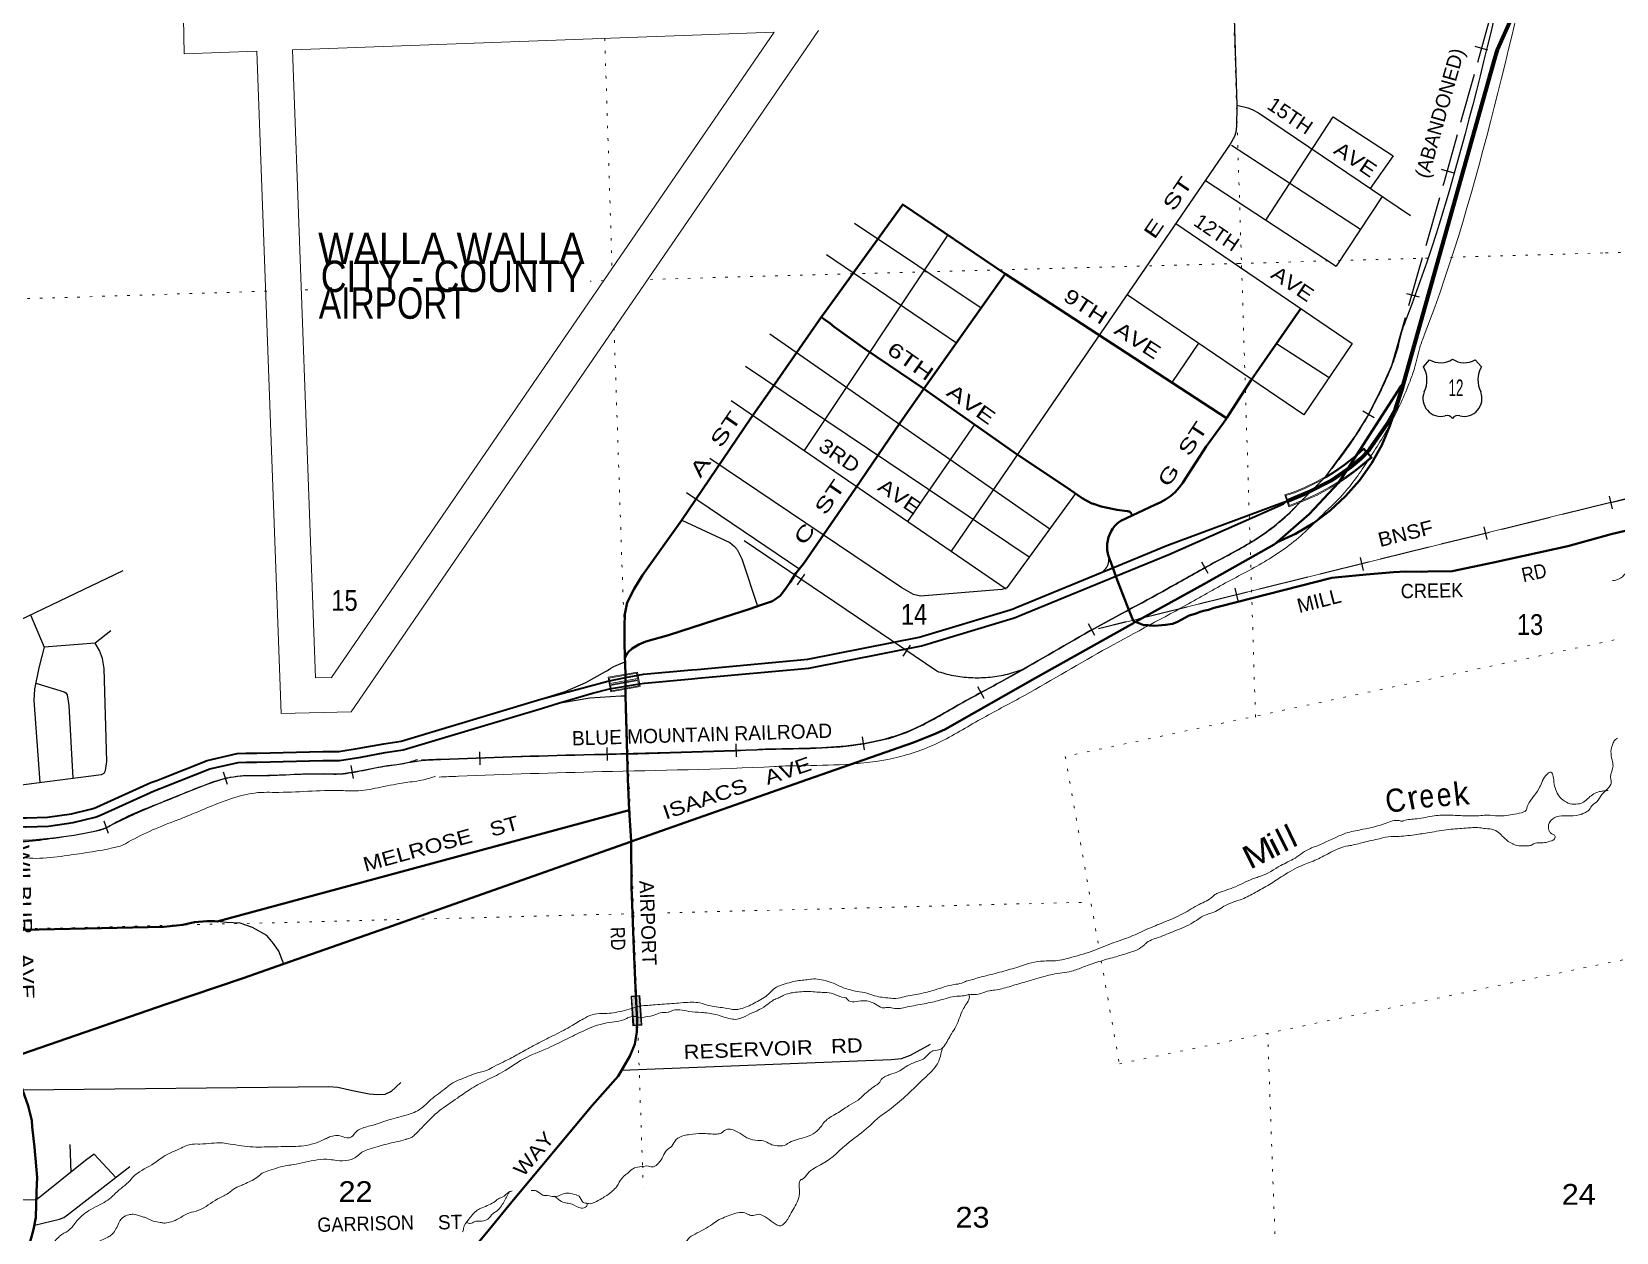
# Model space of a CAD drawing. Header units: feet. Extents: x 505285 to 763886, y -543582 to -353855.
# Drawn here: x 685997 to 699334, y -512796 to -502692 of the extents above; entities that cross this region are included whole.
import ezdxf
from ezdxf.enums import TextEntityAlignment as Align

# ---------------------------------------------------------------- set-up
doc = ezdxf.new("R2010")
doc.units = ezdxf.units.FT
doc.header["$LTSCALE"] = 70
doc.linetypes.add('DOTTED', pattern=[1.5, 0.3, -1.2])
doc.linetypes.add('LONG_DASHED', pattern=[7.5, 6, -1.5])
for name, color, linetype, lineweight in [('16', 7, 'Continuous', 25), ('20', 7, 'Continuous', 70), ('21', 7, 'Continuous', 25), ('26', 7, 'Continuous', 40), ('27', 7, 'Continuous', 13), ('29', 7, 'Continuous', 25), ('30', 7, 'Continuous', 13), ('34', 7, 'Continuous', 25), ('36', 7, 'Continuous', 13), ('39', 7, 'Continuous', 13), ('57', 7, 'Continuous', 13), ('61', 7, 'Continuous', 13), ('63', 7, 'Continuous', 25), ('7', 7, 'DOTTED', 13)]:
    doc.layers.add(name, color=color, linetype=linetype, lineweight=lineweight)
doc.layers.add('41', color=7, linetype='Continuous')

msp = doc.modelspace()

# ---------------------------------------------------------------- hatches: boundary and pattern name
at = {"layer": '61'}
msp.add_hatch(color=256, dxfattribs=at).paths.add_polyline_path([(691046.47, -510815.21), (691109.91, -510810.63), (691127.1, -511048.58), (691063.66, -511053.16)])

# ---------------------------------------------------------------- linework, layer by layer
at = {"layer": '16'}
for p, q in [((697711.14, -505512.76), (697762.45, -505454)), ((697954.21, -505448.03), (697953.93, -505448.23)), ((698146.3, -505453.91), (698197.69, -505512.76))]:
    msp.add_line(p, q, dxfattribs=at)
for centre, radius, start, end in [((697853.53, -505296.34), 182.07, 239.97227, 303.45418), ((698055.31, -505296.84), 181.52, 236.33975, 300.08743), ((698055.3, -505296.34), 182.07, 236.54582, 236.59441), ((697518.16, -505623.39), 222.05, 332.97043, 29.75871), ((698390.66, -505623.39), 222.05, 150.24129, 207.02957), ((697857.35, -505778.29), 151.42, 159.09177, 283.81923), ((698051.47, -505778.29), 151.42, 256.18077, 20.90823)]:
    msp.add_arc(centre, radius, start, end, dxfattribs=at)
for centre, major_axis, start_param, end_param in [((697912.69, -505977.11), (-19.56, 51.67), 4.95877769, 6.28318531), ((697996.14, -505977.11), (19.56, 51.67), 0, 1.32637542)]:
    msp.add_ellipse(centre, major_axis=major_axis, ratio=0.929097, start_param=start_param, end_param=end_param, dxfattribs=at)
at = {"layer": '20', "lineweight": 35}
msp.add_line((695005.91, -507240.74), (695096.1, -507203.63), dxfattribs=at)
at = {"layer": '20'}
for points in [[(697547.12, -505637.07), (698301.68, -502948.01), (698333.59, -502841), (698448.68, -502583.84), (698598.16, -502342.05), (698632.61, -502302.65), (698642.64, -502292.05), (698898, -502022.05), (698951.6, -501971.24), (699010.21, -501926.32), (699073.2, -501887.77), (699138.11, -501856.49)], [(697466.09, -505885.94), (697474.77, -505870.26), (697527.59, -505706.66), (697547.12, -505637.07)], [(697069.94, -506373.58), (697098.07, -506354.14), (697182.94, -506283.33), (697257.13, -506208.45), (697405.14, -505996.08), (697466.09, -505885.94)], [(696565.03, -506641.73), (696739.24, -506566.58), (696932.8, -506468.31), (697069.94, -506373.58)]]:
    msp.add_lwpolyline(points, dxfattribs=at)
at = {"layer": '20', "lineweight": 35}
for points in [[(695096.1, -507203.63), (695549.79, -507016.96), (696533.75, -506650.59), (696565.03, -506641.73)], [(695121.71, -507274.78), (695567.25, -507091.78), (696533.75, -506664.54), (696565.03, -506641.73)], [(690993.62, -508128.25), (691100.96, -508107.37), (691145.77, -508099.85), (691548.84, -508063.37), (691598.84, -508058.85), (692527.97, -507973.87), (693467.23, -507787.46), (694231.49, -507556.51), (694257.83, -507548.55), (694281.49, -507538.81), (695005.91, -507240.74)], [(691112.09, -508180.33), (691155.31, -508174.23), (691552.28, -508138.32), (691602.28, -508133.74), (692538.7, -508048.1), (693485.66, -507860.16), (694258.23, -507626.69), (694283.67, -507619.01), (694308.23, -507608.92), (695121.71, -507274.78)], [(690282.54, -508310.58), (690844.63, -508157.24), (690993.62, -508128.25)], [(690430.25, -508344.38), (690716.92, -508257.67), (690860.75, -508221.49), (690993.57, -508199.75), (691113.09, -508180.19)], [(685768.68, -509369.4), (685804.5, -509375.06), (685901.51, -509380.93), (685942.07, -509383.39), (685951.51, -509383.08), (686137.36, -509377.01), (686346.33, -509348.12), (686532.49, -509302.15), (686547.64, -509298.19), (686582.49, -509282.47), (687028.38, -509081.33), (687077.43, -509062.51), (687119.37, -509045.53), (687496.45, -508896.48), (687735.95, -508842.67), (687801.87, -508839.43), (687891.7, -508839.6), (688448.71, -508824.26), (688587.51, -508825.51), (688767, -508797.28), (688972.74, -508758.99), (689122.63, -508735.6), (690296.84, -508384.73), (690430.25, -508344.38)], [(685769.45, -509288.43), (685903, -509304.85), (685928.79, -509308.02), (685953, -509307.23), (686130.91, -509301.42), (686332.02, -509273.62), (686492.15, -509234.63), (686521.7, -509227.43), (686542.15, -509218.21), (686999.43, -509011.93), (687049.86, -508992.58), (687091.45, -508975.75), (687474.25, -508824.42), (687725.79, -508767.89), (687800.09, -508764.26), (687890.74, -508764.43), (688448.01, -508749.06), (688581.98, -508750.29), (688754.28, -508723.19), (688960.06, -508684.89), (689106, -508662.12), (690281.64, -508310.82), (690282.54, -508310.58)]]:
    msp.add_lwpolyline(points, dxfattribs=at)
at = {"layer": '21'}
for points in [[(695005.91, -507240.74), (695020.73, -507228.04), (695030.01, -507219.11), (695038.3, -507209.25), (695045.51, -507198.58), (695051.57, -507187.22), (695056.41, -507175.29), (695059.98, -507162.91), (695062.23, -507150.23), (695063.15, -507137.38), (695063.13, -507136.76), (695066.48, -507120.71)], [(690282.54, -508310.58), (690332.54, -508292.65), (690487.87, -508244.42), (690661.35, -508169.89), (690826.1, -508077.64), (690841.75, -508067.41), (690870.8, -508048.41), (690891.75, -508038.13), (690941.9, -508013.51), (690990.9, -507994.54)], [(690430.25, -508344.38), (690463.13, -508338.79), (690695.36, -508299.29), (690955.76, -508282.68), (690969.69, -508282.63), (690994.01, -508282.54)]]:
    msp.add_lwpolyline(points, dxfattribs=at)
at = {"layer": '26'}
for p, q in [((696053.59, -505944.51), (694191.01, -504729.78)), ((693506.12, -505698.46), (693506.18, -505698.38)), ((696052.16, -505946.67), (696053.59, -505944.51)), ((696052.16, -505946.67), (696052.17, -505946.66)), ((694959.7, -506673.16), (694959.27, -506673.04)), ((695121.71, -507274.78), (695096.1, -507203.63)), ((690993.62, -508128.25), (690990.9, -507994.54)), ((691026.42, -509244.38), (687557.9, -510179.62))]:
    msp.add_line(p, q, dxfattribs=at)
for points in [[(692642.72, -505095.11), (692660.97, -505069.85), (693328.71, -504145.61), (694191.01, -504729.78)], [(693506.18, -505698.38), (694173.33, -504754.78), (694191.01, -504729.78)], [(696053.59, -505944.51), (696054.72, -505942.79), (696256.65, -505628.14), (696679.08, -505022.43)], [(690990.22, -507961.13), (690987.3, -507818.01), (690986.81, -507695.63), (690988.78, -507595.25), (691008.82, -507496.53), (691068.63, -507380.94), (691136.5, -507267.2), (691466.01, -506807.03), (692050.01, -505944.38), (692248.78, -505661.43), (692625.46, -505119.85), (692642.72, -505095.11)], [(693506.12, -505698.46), (693502.79, -505696.12), (693008.68, -505361.05), (692750.24, -505175.68), (692713.54, -505146.33), (692678.89, -505118.95), (692667.96, -505111.75), (692642.72, -505095.11)], [(690990.22, -507961.13), (691015.41, -507917.76), (691050.79, -507882.93), (691106.26, -507849.7), (691165.9, -507824.41), (691357.31, -507770.36), (691753.73, -507641.9), (692036.64, -507551.87), (692138.17, -507515.69), (692231.77, -507483.69), (692295.05, -507440.27), (692332.2, -507393.37), (692380.96, -507326.16), (692431.48, -507246.87), (692494.07, -507169.36), (692926.43, -506540.56), (693310.02, -505978.96), (693506.12, -505698.46)], [(693504.62, -505700.59), (693506.12, -505698.46), (693506.18, -505698.38)], [(695215.57, -506726.42), (695128.53, -506714.72), (695104, -506711.05), (694997, -506687.05), (694932.45, -506666.51), (694920.31, -506662.65), (694882.45, -506641.87), (694839.03, -506618.05), (694737.33, -506547.89), (694263.64, -506230.45), (693506.12, -505698.46)], [(697069.94, -506373.58), (697523.8, -505673.05), (697547.12, -505637.07)], [(695066.48, -507120.71), (695054.99, -507086.76), (695054.17, -507083.79), (695049.58, -507056.41), (695047.87, -507028.7), (695049.08, -507000.96), (695053.17, -506973.5), (695060.11, -506946.61), (695069.83, -506920.6), (695082.21, -506895.75), (695097.12, -506872.33), (695114.4, -506850.6), (695133.85, -506830.79), (695155.27, -506813.12), (695163.19, -506807.48), (695448.77, -506675.29), (695495.62, -506655.11), (695540.09, -506630.14), (695581.72, -506600.66), (695620.03, -506566.99), (695654.62, -506529.51), (695685.1, -506488.61), (695706.63, -506453.13), (695880.94, -506183.54), (696027.27, -505983.94), (696052.16, -505946.67)], [(696473.72, -506992.29), (696633.69, -506918.28), (696785.05, -506827.94), (696926.14, -506722.29), (697055.41, -506602.46), (697171.45, -506469.78), (697272.98, -506325.69), (697358.89, -506171.78), (697428.25, -506009.74), (697452.8, -505935.94), (697466.09, -505885.94)], [(696461.04, -507001.53), (696747.62, -506752.9), (696996.35, -506489.31), (697069.94, -506373.58)], [(699290.5, -506920.21), (701523, -506387.05), (701580.18, -506367.83), (701670.46, -506345.94), (701762.52, -506333.61), (701855.38, -506330.97), (701948, -506338.05), (703690.08, -506414.34)], [(695257.99, -506760.08), (695257.6, -506758.69), (695256.03, -506754.24), (695254, -506749.99), (695251.53, -506745.96), (695248.66, -506742.22), (695245.41, -506738.8), (695241.83, -506735.73), (695237.94, -506733.06), (695233.79, -506730.81), (695229.43, -506729), (695224.91, -506727.66), (695220.27, -506726.8), (695215.57, -506726.43)], [(695286.52, -507659.34), (695357.39, -507686.42), (695389.51, -507686.12), (695403.59, -507690), (695449.77, -507691.57), (695507.94, -507687.01), (695540.04, -507684.7), (695598.16, -507674.11), (695634.18, -507661.72), (695676.13, -507639.23), (695702.1, -507624.93), (695738.07, -507606.52), (695788.1, -507589.98), (695832.12, -507573.5), (695860.16, -507567.21), (695902.22, -507556.78), (695950.25, -507540.26), (695994.32, -507529.8), (696939.61, -507287.94), (696995.76, -507281.38), (697228.4, -507259.1), (697457.07, -507240.88), (697563.39, -507233.85), (697689.88, -507236.67), (697748.09, -507236.11), (697952.79, -507232.17), (698299.42, -507160.62), (698925.79, -507022.84), (699290.5, -506920.21)], [(695286.52, -507659.34), (695862.4, -507341.68), (696453.14, -507006.64), (696461.04, -507001.53)], [(696453.18, -507008.35), (696461.04, -507001.53), (696479.24, -506989.76)], [(695096.1, -507203.63), (695076.42, -507148.97), (695071.92, -507136.76), (695071.78, -507136.38), (695066.48, -507120.71)], [(695286.52, -507659.34), (695269.15, -507652.7), (695252.35, -507614.92), (695218.52, -507529.32), (695135.94, -507314.3), (695121.71, -507274.78)], [(691041.73, -509508.43), (692527.08, -508986.57), (693419.09, -508675.49), (693588.12, -508605.84), (693683.51, -508563.77), (694442.75, -508133), (695269.48, -507668.74), (695286.52, -507659.34)], [(690990.9, -507994.54), (690990.33, -507966.43), (690990.22, -507961.13)], [(690994.01, -508282.54), (690993.57, -508199.75), (690993.62, -508128.25)], [(691026.42, -509244.38), (691015.06, -508983.22), (691006.89, -508680.4), (690994.01, -508282.54)], [(691041.73, -509508.43), (691041.65, -509500.35), (691026.42, -509244.38)], [(688118.05, -510536.98), (688977.24, -510236.61), (691035.84, -509510.5), (691041.73, -509508.43)], [(691081.76, -510807.02), (691064.26, -510412.83), (691045.53, -509887.52), (691041.73, -509508.43)], [(687557.9, -510179.62), (687538.29, -510177.62), (687472.11, -510176.97), (687368.05, -510187.11), (687268.19, -510207.21), (687110.14, -510224.46), (685795.33, -510253.26)], [(685838.5, -511321.59), (687127.45, -510876.22), (687776.66, -510656.33), (688118.05, -510536.98)], [(687936.49, -514201.85), (688139.65, -514196.33), (688706.47, -514164.72), (688759.48, -514109.47), (688847.38, -513995.32), (689541.78, -513140.49), (689823.57, -512799.67), (690038.86, -512540.48), (690714.13, -511730.18), (690931.64, -511480.97), (691032.51, -511314.38), (691072.56, -511213.24), (691090.47, -511108.54), (691091.79, -511009.72), (691081.76, -510807.02)], [(685916.95, -513286.18), (685923.09, -513149.45), (685930.51, -513094.5), (685943.87, -513027.68), (685971.94, -512914.24), (686013.18, -512772.95), (686033.18, -512672.22), (686038.78, -512455.41), (686042.33, -512334.94), (686021.1, -512080.56), (686001.54, -511908.41), (685998.43, -511854.3), (685967.87, -511732.53), (685920.99, -511597.04), (685861.26, -511421.69), (685839.3, -511327.84), (685838.5, -511321.59)]]:
    msp.add_lwpolyline(points, dxfattribs=at)
at = {"layer": '29'}
for p, q in [((696095.04, -503648.05), (697179.75, -504355.01)), ((695875.32, -503943.83), (696975.02, -504665.41)), ((697362.57, -504077.82), (696975.02, -504665.41)), ((692921.66, -504302.78), (693988.81, -505015.75)), ((693708.37, -504402.81), (692498.76, -506217.54)), ((692685.5, -504568.33), (693780.33, -505310.62)), ((692209.62, -505235.97), (694566.09, -506875.35)), ((695815.8, -505312.81), (695593.07, -505644.17)), ((696473.33, -505317.46), (696916.08, -505603.46)), ((692005.68, -505506.01), (694392.78, -507112.79)), ((691882.68, -505795.88), (694197.56, -507380.24)), ((693932.88, -505998.16), (693369.03, -506813.17)), ((691508.56, -506569.7), (692462.17, -507215.75)), ((686329.33, -512288.7), (686319.44, -512057.83)), ((685752.75, -512519.67), (686037.02, -512523.65))]:
    msp.add_line(p, q, dxfattribs=at)
for points in [[(697730.34, -500256.39), (696191.95, -501212.06), (696149.1, -501243.3), (696123.06, -501272.08), (696100.84, -501305.43), (696087.5, -501341), (696080.84, -501383.24), (696138.63, -503310.72)], [(696138.63, -503310.72), (696137.94, -503486.73), (696131.96, -503537.48), (696120.85, -503573.05), (696084.69, -503638.39), (693736.19, -507064.47)], [(696138.63, -503310.72), (696231.96, -503332.95), (696267.52, -503346.29), (696320.92, -503374.83), (697601.28, -504238.92)], [(696384.77, -504278.11), (696950.12, -503408.4), (697456.45, -503735.83), (697262.84, -504010.51)], [(695627.15, -504305.87), (697110.63, -505316.39), (696704.73, -505915.31), (695215.72, -504906.08)], [(694782.41, -506578.99), (694203.66, -507371.88), (694161.95, -507385.23), (693477.48, -507441.43), (693418.55, -507427.99), (693320.72, -507372.54), (691703.92, -506283.47)], [(691468.32, -506803.81), (691871.49, -506991.74), (691911.83, -507023.38), (691934.06, -507050.06), (691974.27, -507128.35), (692106.32, -507526.58)], [(684919.39, -508148.26), (685347.87, -507923.09), (685691.08, -507740.03), (686767.22, -507227.88)], [(685985.69, -507599.82), (686102.74, -507872.61), (686056.24, -508046.05), (686020.52, -508226.09), (686014.98, -508319.27), (686065.68, -509009.76)], [(685731.62, -508443.96), (685756.06, -509048.66), (686585.2, -508944.5), (686607.21, -508933.06), (686618.32, -508910.83), (686629.8, -508835.1), (686606.29, -508052.19), (686593.87, -507968.2), (686567.21, -507899.28), (686531.1, -507838.72)], [(686664.16, -507734.45), (686531.1, -507838.72), (686102.74, -507872.61)], [(686030.45, -508176.06), (686269.42, -508248.32), (686284.97, -508254.99), (686296.39, -508272.16), (686309.34, -508361.7), (686342.95, -508974.93)], [(688118.05, -510536.98), (688105.19, -510504.05), (688076.86, -510431.51), (688031.42, -510366.22), (687975.86, -510297.12), (687856.22, -510231.34), (687751.21, -510195.36), (687636.76, -510187.66), (687557.9, -510179.62)], [(690962.29, -511430.36), (693229.66, -511340.74), (693317.36, -511333), (693394.11, -511305.17), (693562.28, -511213.1)], [(689103.81, -511535.67), (689021.86, -511612.01), (688968.53, -511636.46), (688910.55, -511639.9), (688837.41, -511634.24), (688696.7, -511604.86), (688572.95, -511578.66), (688496.94, -511571.36), (685923.93, -511600.9), (685246.63, -511723.87)], [(686020.47, -512736.22), (686231.5, -512684.42), (686266.18, -512670.26), (686297.29, -512650.25), (686823.09, -512241.4)], [(686704, -512334.01), (686522.77, -512139.2), (686450.22, -512191.53), (686037.02, -512523.65)]]:
    msp.add_lwpolyline(points, dxfattribs=at)
at = {"layer": '34', "lineweight": 13}
msp.add_line((693619.82, -508077.4), (691993.83, -506977.26), dxfattribs=at)
at = {"layer": '34'}
for p, q in [((692502.18, -507256.61), (692440.19, -507348.22)), ((693391.68, -507855.29), (693329.7, -507946.91)), ((694013.28, -508303.85), (693960.38, -508206.71)), ((693005.27, -508735.83), (692989.31, -508626.37)), ((689772.61, -508861.82), (689768.98, -508751.27)), ((690844.06, -508825.59), (690840.74, -508715.03)), ((691929.43, -508795.65), (691926.12, -508685.09)), ((687644.03, -509028.98), (687612.38, -508923)), ((688706.73, -508977.23), (688686.95, -508868.4)), ((686644.45, -509440.37), (686606.08, -509336.63))]:
    msp.add_line(p, q, dxfattribs=at)
for points in [[(694365.38, -508048.09), (694364.45, -508048.43), (694347.66, -508055.47), (694330.64, -508062.13), (694313.46, -508068.63), (694296.32, -508074.7), (694278.96, -508080.46), (694261.56, -508086), (694244.03, -508091.26), (694226.44, -508096.07), (694208.68, -508100.7), (694190.93, -508105.01), (694173.08, -508108.94), (694155.24, -508112.55), (694137.27, -508115.9), (694119.26, -508119), (694101.2, -508121.65), (694083.1, -508124.07), (694064.9, -508126.12), (694046.68, -508127.93), (694028.49, -508129.32), (694010.27, -508130.47), (693992.05, -508131.3), (693973.74, -508131.75), (693955.54, -508131.93), (693937.2, -508131.81), (693918.99, -508131.31), (693900.66, -508130.55), (693882.46, -508129.39), (693864.23, -508127.99), (693846.1, -508126.31), (693827.88, -508124.25), (693809.79, -508121.79), (693791.77, -508119.15), (693773.67, -508116.13), (693755.75, -508112.86), (693737.84, -508109.24), (693719.97, -508105.21), (693702.26, -508101), (693684.56, -508096.47), (693666.89, -508091.5), (693649.4, -508086.38), (693632, -508080.95), (693614.24, -508074.96), (691993.21, -506978.18)], [(694421.01, -508012.37), (694159.1, -508161.81), (693986.61, -508255.74), (693814, -508349.41), (693633.61, -508448.38), (693453.05, -508547.38), (693357.9, -508592.39), (693207.65, -508642.41), (693052.31, -508676.02), (692849.58, -508705.58), (692646.01, -508720.4), (692453.58, -508725.62), (692261.17, -508730.24), (692215.07, -508731.11), (692168.98, -508732.1), (692133.94, -508733.78), (692098.88, -508735.54), (691371.41, -508757.33), (690643.96, -508779.18), (690040.76, -508797.97), (689437.59, -508817.78), (689357.09, -508820.94), (689276.58, -508824.27)], [(687751.04, -508953.71), (687777.77, -508951.83), (687804.5, -508951.1), (687848.84, -508951.28), (687893.13, -508951.26), (688171.42, -508944.07), (688449.75, -508935.92), (688522.8, -508937.72), (688595.74, -508937.25), (688691.13, -508924.58), (688785.89, -508907.35), (688888.73, -508888.19), (688991.57, -508869.07), (689069.78, -508858.39), (689147.33, -508844.76), (689274.23, -508824.93)], [(685829.45, -509497.13), (686004.68, -509494.38), (686179.32, -509477.77), (686354.07, -509453.14), (686527.88, -509419.45), (686579.05, -509406.34), (686628.48, -509388.06), (686645.35, -509378.62), (686662.2, -509369.01), (686865.24, -509273.27), (687071.37, -509184.43), (687094.9, -509175.45), (687118.36, -509166.4), (687139.6, -509157.83), (687160.84, -509149.22), (687344.72, -509075.76), (687529.38, -509003.52), (687638.41, -508970.96), (687751.04, -508953.71)]]:
    msp.add_lwpolyline(points, dxfattribs=at)
at = {"layer": '34', "linetype": 'LONG_DASHED'}
msp.add_lwpolyline([(694514.4, -507959.07), (694510.19, -507961.48), (694421.01, -508012.37)], dxfattribs=at)
at = {"layer": '34', "lineweight": 13}
msp.add_arc((693954.88, -507085.06), 1045.76, 251.03377, 293.08973, dxfattribs=at)
at = {"layer": '34'}
for points in [[(699071.98, -499705.78), (698637.84, -501235.6), (697567.47, -505103.9), (697529.5, -505209.01), (697484.9, -505382.47), (697447.01, -505491.59), (697285.74, -505844), (697095.59, -506156.87), (696936.61, -506371.08)], [(689276.54, -508823.17), (689437.56, -508816.68), (690643.93, -508778.08), (692098.84, -508734.44), (692168.95, -508731), (692261.15, -508729.14), (692645.96, -508719.3), (693052.12, -508674.93), (693452.55, -508546.39), (693813.48, -508348.44), (694158.57, -508160.84), (694860.25, -507759.33), (695560.35, -507377.91), (695917.23, -507178.04), (696264.24, -506986.39), (696582.14, -506743.17), (696638.18, -506686.93)], [(696634.99, -506690.13), (696582.14, -506743.17), (696264.24, -506986.39), (695917.23, -507178.04), (695560.35, -507377.91), (694860.25, -507759.33), (694158.57, -508160.84), (693813.48, -508348.44), (693452.55, -508546.39), (693052.12, -508674.93), (692645.96, -508719.3), (692261.15, -508729.14), (692168.95, -508731), (692098.84, -508734.44), (690643.93, -508778.08), (689437.56, -508816.68), (689276.54, -508823.17)], [(683024.02, -509058.08), (685480.72, -509440.81), (685606.92, -509458.9), (685713.61, -509488.34), (686179.45, -509478.86), (686528.13, -509420.52), (686628.95, -509389.06), (686662.71, -509369.98), (687071.79, -509185.44), (687118.77, -509167.42), (687161.26, -509150.24), (687529.74, -509004.56), (687751.17, -508954.8), (687804.52, -508952.2), (687893.15, -508952.35), (688449.76, -508937.02), (688595.82, -508938.34), (688786.09, -508908.43), (688991.75, -508870.15), (689147.58, -508845.83), (689245.42, -508816.59)]]:
    msp.add_spline(points, degree=3, dxfattribs=at)
at = {"layer": '34', "lineweight": 13}
for points in [[(699222.25, -499847.21), (698788.11, -501377.03), (697717.74, -505245.33), (697679.77, -505350.44), (697635.17, -505523.9), (697597.28, -505633.02), (697436.01, -505985.43), (697245.86, -506298.3), (697031.17, -506587.58), (696838.53, -506778.11), (696732.41, -506884.6), (696414.51, -507127.82), (696067.5, -507319.47), (695710.62, -507519.34), (695010.52, -507900.76), (694308.84, -508302.27), (693963.75, -508489.87), (693602.82, -508687.82), (693202.39, -508816.36), (692796.23, -508860.73), (692411.42, -508870.57), (692319.22, -508872.43), (692249.11, -508875.87), (690794.2, -508919.51), (689587.83, -508958.11), (689426.81, -508964.6)], [(689395.69, -508958.02), (689297.85, -508987.26), (689142.02, -509011.58), (688936.36, -509049.86), (688746.09, -509079.77), (688600.03, -509078.45), (688043.42, -509093.78), (687954.79, -509093.63), (687901.44, -509096.23), (687680.01, -509145.99), (687311.53, -509291.67), (687269.04, -509308.85), (687222.06, -509326.87), (686812.98, -509511.41), (686779.22, -509530.49), (686678.4, -509561.95), (686329.72, -509620.29), (685863.88, -509629.77), (685757.19, -509600.33), (685630.99, -509582.24), (683174.29, -509199.51)]]:
    msp.add_spline(points, degree=3, dxfattribs=at)
at = {"layer": '36'}
for p, q in [((687273.96, -502578.95), (687280.02, -502878.93)), ((692244.98, -502695.35), (688191.67, -502845.23)), ((692244.98, -502695.35), (688520.48, -508128.04)), ((692618.18, -502681.56), (688686.05, -508417.09)), ((687891.88, -502856.31), (687280.02, -502878.93)), ((687891.88, -502856.31), (688096.13, -508430.05)), ((688191.67, -502845.23), (688385.34, -508130.05)), ((688385.34, -508130.05), (688520.48, -508128.04)), ((688096.13, -508430.05), (688686.05, -508417.09))]:
    msp.add_line(p, q, dxfattribs=at)
at = {"layer": '39'}
for points in [[(699302.14, -507311.87), (699353, -507299.05), (699462, -507189.05), (699613, -507102.05), (699712, -507108.05), (699783, -507067.05), (699873, -507023.05), (699990, -506959.05), (700143, -506941.05), (700291, -506928.05), (700426, -506970.05), (700530, -506940.05), (700644, -506888.05), (700765, -506890.05), (700864, -506964.05), (700975, -507013.05), (701150, -506984.05), (701334, -506948.05), (701495, -506988.05), (701608, -507020.05), (701731, -507030.05), (701810, -506942.05), (701917, -506864.05), (702046, -506868.05), (702197, -506908.05), (702352, -506955.05), (702474, -506889.05), (702529, -506848.05), (702741, -506876.05), (702893, -506868.05), (702985, -506830.05), (703067, -506694.05), (703237, -506669.05), (703471, -506738.05), (703740, -506731.05), (703919, -506740.05), (704118, -506721.05), (704243, -506654.05), (704378, -506676.05), (704511, -506668.05), (704625, -506646.05), (704723.74, -506652.18)], [(693886.03, -510792.68), (693914.13, -510794.43), (693982.27, -510787.78), (694058.25, -510763.02), (694100.33, -510758.63), (694222.41, -510729.43), (694356.43, -510690.1), (694468.45, -510656.99), (694588.5, -510625.8), (694748.7, -510598.26), (694848.67, -510563.25), (694978.62, -510517.94), (695108.65, -510480.66), (695226.66, -510445.48), (695362.42, -510376.06), (695370.37, -510367.96), (695478.18, -510314.84), (695618.08, -510259.42), (695769.88, -510189.84), (695889.58, -510120.57), (695931.59, -510108.15), (696043.33, -510044.96), (696185.25, -509991.53), (696295.06, -509936.39), (696414.78, -509869.11), (696528.44, -509795.89), (696690.1, -509708.18), (696812, -509658.94), (696931.78, -509597.68), (697075.7, -509544.23), (697089.72, -509542.09), (697205.8, -509514.95), (697339.9, -509483.65), (697440.02, -509464.68), (697484.14, -509464.27), (697636.45, -509450.85), (697760.62, -509431.66), (697922.84, -509406.11), (698069.16, -509394.73), (698183.45, -509391.68), (698231.66, -509399.25), (698303.95, -509408.62), (698352.37, -509440.24), (698394.87, -509481.97), (698457.44, -509525.5), (698465.5, -509529.43), (698493.69, -509541.21), (698577.94, -509542.43), (698614.02, -509540.1), (698643.95, -509523.79), (698684.01, -509517.4), (698728.13, -509517), (698790.16, -509500.38), (698808.14, -509492.2), (698817.91, -509464.04), (698779.53, -509434.32), (698767.32, -509414.37), (698762.89, -509368.3), (698798.51, -509315.85), (698836.45, -509297.45), (698906.58, -509290.79), (698916.62, -509290.69), (699020.85, -509283.73), (699082.78, -509257.09), (699108.67, -509236.8), (699124.48, -509210.59), (699168.27, -509174.09), (699211.83, -509111.53), (699277.4, -509044.77), (699287.27, -509026.63), (699288.97, -508992.53), (699284.7, -508964.5), (699305.9, -508870.07), (699301.6, -508838.03), (699298.36, -508701.71), (699302.3, -508693.66), (699316.03, -508659.44), (699343.32, -508639.04)], [(693866.98, -510682.59), (693989, -510647.37), (694143.08, -510607.86), (694287.11, -510566.42), (694487.21, -510514.45), (694613.53, -510511.29), (694751.65, -510481.94), (694937.66, -510424.08), (695105.53, -510358.37), (695247.47, -510306.94), (695389.28, -510243.47), (695519.17, -510190.16), (695686.95, -510114.42), (695822.64, -510036.97), (695936.37, -509971.77), (695962.24, -509949.47), (695980.22, -509941.29), (696128.14, -509887.79), (696299.94, -509812.03), (696339.94, -509799.63), (696509.6, -509709.85), (696629.37, -509646.58), (696759, -509565.19), (696790.98, -509552.87), (696998.73, -509460.72), (697074.68, -509431.95), (697200.8, -509404.72), (697396.88, -509352.79), (697504.99, -509331.74), (697537.12, -509335.47), (697543.12, -509333.4), (697655.28, -509316.33), (697801.46, -509290.92), (697929.78, -509285.74), (698054.18, -509290.6), (698194.56, -509289.32), (698250.68, -509284.79), (698338.99, -509292), (698477.24, -509276.69), (698555.29, -509257.93), (698571.25, -509247.76), (698581.06, -509223.6), (698681.9, -509064.28), (698741.05, -508951.45), (698782.93, -508925), (698803.31, -508960.9), (698807.55, -508986.93), (698807.6, -508992.95), (698818.22, -509057.01), (698844.82, -509114.91), (698883.3, -509156.67), (698945.79, -509190.17), (699009.98, -509191.59), (699057.99, -509177.11), (699101.76, -509138.62), (699191.55, -509087.66), (699229.61, -509081.3), (699265.69, -509078.97)], [(693864.95, -510680.6), (693825.01, -510699.01), (693758.94, -510711.65), (693594.9, -510757.28), (693472.83, -510788.48), (693340.69, -510813.76), (693270.62, -510828.43), (693218.45, -510824.91), (693093.93, -510806.01), (693025.52, -510782.58), (692945.17, -510769.29), (692830.57, -510738.26), (692691.65, -510681.4), (692627.35, -510667.96), (692561.13, -510664.56), (692551.12, -510666.66), (692438.93, -510679.72), (692304.88, -510717.05), (692276.9, -510727.33), (692187.31, -510800.35), (692077.62, -510867.52), (691959.73, -510916.73), (691919.66, -510921.12), (691823.26, -510907.97), (691692.7, -510887.12), (691620.31, -510865.73), (691554.07, -510860.33), (691403.74, -510869.74), (691243.39, -510881.24), (691120.96, -510891.52)], [(693886.03, -510792.68), (693844.03, -510805.11), (693781.89, -510809.69), (693639.8, -510843.07), (693509.7, -510872.35), (693365.54, -510899.75), (693245.3, -510910.88), (693199.1, -510903.28), (693171.07, -510907.55), (693112.69, -510884.03), (692992, -510847.05), (692863.56, -510838.21), (692851.41, -510824.29), (692835.32, -510820.43), (692690.52, -510777.65), (692680.5, -510777.75), (692558.09, -510770.86), (692425.76, -510776.09), (692321.72, -510803.11), (692287.79, -510821.47), (692251.81, -510835.84), (692176.08, -510888.67), (692022.37, -510968.29), (691934.44, -511003.19), (691880.26, -510999.67), (691751.57, -510962.77), (691633.07, -510945.81), (691528.7, -510936.76), (691378.24, -510934.14), (691366.27, -510940.27), (691354.28, -510944.39), (691286.13, -510949.02), (691228.16, -510971.61), (691140.07, -510988.47), (691125.68, -510994.68)], [(691120.96, -510891.52), (690967.08, -510933.93), (690818.86, -510955.35), (690732.66, -510960.16), (690656.73, -510990.93), (690545.01, -511056.13), (690397.32, -511135.69), (690265.54, -511201.07), (690141.81, -511268.38), (690020.08, -511335.67), (689872.33, -511409.21), (689814.43, -511437.82), (689758.41, -511452.38), (689620.48, -511503.78), (689552.56, -511532.48), (689478.83, -511585.29), (689468.88, -511593.41), (689341.42, -511692.83), (689285.75, -511745.48), (689167.95, -511804.72), (689003.91, -511850.34), (688869.93, -511893.68), (688767.93, -511924.71), (688730.02, -511947.12), (688688.33, -511993.62), (688664.34, -512001.86), (688602.02, -511986.4), (688553.85, -511982.84), (688503.81, -511993.32), (688469.86, -512009.68), (688463.87, -512011.73), (688413.93, -512034.25), (688243.79, -512071.92), (688047.28, -512075.74), (687860.77, -512077.47), (687668, -512053.2), (687603.74, -512043.76), (687413.29, -512053.55), (687351.12, -512054.12), (687241.17, -512093.24), (687103.4, -512160.68), (687007.74, -512227.74), (686848.24, -512331.47), (686824.43, -512359.76), (686703.07, -512467.15), (686693.14, -512477.27), (686573.58, -512562.59), (686493.73, -512603.43), (686435.93, -512644.07), (686376.29, -512700.76), (686346.58, -512741.14), (686286.89, -512793.82), (686250.97, -512814.21), (686177.43, -512887.06), (686077.97, -512976.21), (686008.32, -513035), (685896.07, -513080.59)], [(691137.56, -512249.66), (691149.52, -512241.53), (691229.78, -512244.79), (691271.62, -512214.33), (691311.19, -512155.82), (691344.79, -512101.37), (691372.68, -512081.07), (691410.33, -512030.6), (691420.23, -512016.47), (691488.11, -511981.76), (691536.16, -511973.29), (691638.36, -511964.33), (691760.75, -511969.21), (691800.79, -511960.82), (691838.64, -511932.4), (691868.69, -511928.11), (691878.71, -511928.02), (691922.98, -511943.64), (691989.53, -511983.13), (692025.83, -512004.86), (692108.22, -512022.14), (692170.48, -512031.59), (692224.88, -512059.16), (692289.15, -512068.58), (692343.23, -512060.07), (692359.18, -512049.9), (692489.1, -512000.57), (692573.03, -511967.72), (692632.72, -511915.04), (692664.42, -511872.64), (692748.08, -511809.71), (692756.07, -511805.63), (692873.72, -511730.36), (692951.51, -511683.53), (692997.27, -511643), (693098.82, -511561.86), (693134.64, -511531.46), (693146.49, -511511.29), (693184.33, -511482.88), (693218.31, -511468.53), (693290.28, -511443.8), (693340.13, -511411.26), (693471.94, -511349.9), (693507.89, -511333.52), (693577.51, -511270.72), (693583.51, -511268.67), (693647.58, -511256.04), (693675.41, -511229.72), (693738.64, -511124.88), (693776.2, -511064.37), (693803.67, -510997.95), (693833.07, -510923.5), (693862.74, -510877.12), (693888.33, -510824.74), (693886.17, -510792.69)], [(691130.92, -510992.09), (691027.73, -510985.49), (690997.77, -510999.81), (690837.62, -511033.37), (690661.66, -511091.14), (690513.89, -511162.69), (690348.15, -511242.41), (690134.43, -511338.62), (689960.92, -511446.5), (689817.19, -511520), (689685.49, -511593.41), (689579.85, -511666.56), (689430.4, -511772.21), (689291.21, -511903.83), (689219.68, -511976.67), (689189.8, -511999), (689149.81, -512013.4), (689143.81, -512015.47), (688985.71, -512053.02), (688837.69, -512096.49), (688787.72, -512115), (688704.04, -512175.93), (688664.04, -512188.33), (688561.78, -512191.28), (688507.56, -512183.76), (688399.28, -512186.77), (688199.08, -512226.72), (688149.01, -512233.2), (687992.96, -512276.75), (687937.01, -512299.33), (687891.22, -512335.84), (687785.42, -512390.96), (687769.45, -512399.12), (687739.46, -512409.42), (687623.83, -512484.68), (687579.88, -512505.14), (687424.32, -512600.81), (687380.35, -512617.26), (687306.35, -512640.01), (687218.55, -512688.94), (687156.58, -512711.57), (687108.51, -512718.03), (687078.37, -512712.29), (687020.11, -512702.81), (686945.6, -512669.42), (686937.56, -512667.49), (686851.11, -512644.22), (686815.04, -512648.57), (686761.12, -512673.13), (686723.55, -512731.62), (686668.19, -512818.36), (686638.27, -512836.67), (686506.47, -512900.06), (686420.63, -512942.96), (686340.63, -512967.76), (686252.67, -512998.65), (686126.99, -513071.99), (686093.04, -513088.35), (686067.19, -513112.65), (686005.28, -513141.29), (685997.29, -513145.37), (685882.08, -513201.28)], [(693215.34, -511765.58), (693349.39, -511652.5), (693491.01, -511517.19), (693612.7, -511388.32), (693635.86, -511343.7), (693652.68, -511283.17), (693661.56, -511246.86)], [(689855.69, -516197.78), (690022.28, -516054.05), (690069.16, -515992.91), (690099.55, -515910.03), (690124.67, -515863.37), (690136.65, -515861.11), (690155.84, -515818.59), (690232.17, -515726.75), (690298.31, -515627.09), (690337.66, -515590.17), (690337.5, -515582.15), (690411.98, -515400.06), (690444.75, -515335.19), (690472.77, -515234.3), (690477.68, -515180.03), (690517.19, -515052.82), (690587.14, -514943.05), (690662.36, -514797.06), (690738.08, -514675.13), (690810.6, -514593.4), (690917.77, -514440.73), (690954.22, -514359.73), (690974.75, -514285.08), (690978.56, -514274.97), (690979.95, -514244.85), (690942.94, -514199.45), (690941.87, -514147.31), (690960.85, -513996.44), (690939.88, -513852.4), (690933.61, -513742.18), (690915.98, -513664.29), (690877.9, -513566.75), (690883.31, -513536.54), (690906.66, -513501.95), (691005.28, -513421.7), (691024.75, -513393.22), (691069.58, -513330.1), (691113.88, -513240.91), (691121.25, -513208.67), (691126.98, -513194.51), (691143.95, -513141.99), (691153.69, -513029.44), (691173, -512992.92), (691217.09, -512992.03), (691254.94, -512979.22), (691321.36, -512991.91), (691367.21, -512978.94), (691446.86, -512951.24), (691489.85, -512896.19), (691532.85, -512841.14), (691598.21, -512801.69), (691744.82, -512714.43), (691756.68, -512706.17), (691873.87, -512651.62), (691999.82, -512633), (692042.32, -512652.2), (692056.44, -512655.93), (692102.33, -512644.97), (692168.92, -512665.68), (692238.09, -512714.43), (692302.81, -512741.21), (692338.35, -512714.4), (692388.83, -512633.12), (692450.51, -512511.48), (692457.8, -512475.21), (692456.25, -512399), (692473.34, -512352.51), (692479.32, -512350.37), (692528.45, -512301.22), (692651.12, -512220.47), (692879.95, -512035.25), (693039.81, -511909.6), (693106.69, -511846.04), (693215.34, -511765.58)], [(690201.78, -512445.07), (690204.72, -512444.75), (690242.84, -512446.4), (690299.34, -512483.98), (690335.48, -512487.65), (690411.76, -512494.96), (690463.72, -512474.43), (690519.79, -512465.89), (690578.09, -512481.39), (690604.28, -512493.18), (690638.85, -512545), (690679.03, -512552.64), (690687.08, -512554.57), (690735.11, -512544.1), (690794.99, -512511.47), (690836.86, -512485.02), (690920.41, -512410.06), (690965.9, -512339.47), (691027.57, -512284.75), (691095.42, -512248.04), (691139.49, -512241.62), (691137.49, -512241.64)], [(689619.18, -512792.39), (689628.2, -512784.92), (689632.02, -512764.83), (689677.43, -512686.22), (689746.93, -512609.38), (689788.86, -512588.95), (689896.68, -512535.82), (689934.54, -512509.4), (689956.53, -512501.18), (690016.3, -512456.51), (690041.91, -512447.71)], [(689658.76, -512713.97), (689687.79, -512722.21), (689725.75, -512705.82), (689763.83, -512703.46), (689835.86, -512684.75), (689879.56, -512638.23), (689907.48, -512619.93), (689970.94, -512541.15), (690014.37, -512457.09)], [(690400.06, -512494.35), (690456.26, -512536.65), (690500.51, -512550.29), (690544.72, -512559.9), (690623.25, -512593.25), (690665.23, -512578.84), (690673, -512550.69)]]:
    msp.add_spline(points, degree=3, dxfattribs=at)
at = {"layer": '57'}
for p, q in [((697207.58, -506198.54), (697277.87, -506274.79)), ((696576.75, -506689.49), (696542.99, -506590.47)), ((690849.03, -508125.71), (691094.98, -508080.87)), ((690860.3, -508187.53), (691106.25, -508142.68)), ((691117.4, -508203.85), (690871.45, -508248.68))]:
    msp.add_line(p, q, dxfattribs=at)
for points in [[(697207.58, -506198.54), (697145.88, -506253.71), (697043.54, -506333.84), (696959.62, -506392.78), (696890.03, -506435.82), (696814.29, -506477.54), (696709.9, -506527.87), (696621.89, -506564.29), (696542.99, -506590.47)], [(697207.03, -506209.76), (697151.02, -506259.85), (697048.31, -506340.27), (696964.03, -506399.46), (696894.07, -506442.73), (696817.96, -506484.65), (696713.17, -506535.18), (696624.68, -506571.79), (696553.16, -506595.52), (696581.69, -506679.18)], [(696581.69, -506679.18), (696639.46, -506658.15), (696733.34, -506619.19), (696811.41, -506584.27), (696918.86, -506525.53), (696982.01, -506489.28), (697060.82, -506436.53), (697125.39, -506390.34), (697181.76, -506346.18), (697266.35, -506274.1), (697207.03, -506209.76)], [(697277.87, -506274.79), (697186.82, -506352.38), (697130.19, -506396.75), (697065.37, -506443.11), (696986.23, -506496.08), (696922.77, -506532.51), (696814.97, -506591.44), (696736.51, -506626.54), (696642.36, -506665.61), (696576.75, -506689.49)], [(691094.98, -508080.87), (691106.25, -508142.68), (691117.4, -508203.85)], [(690871.45, -508248.68), (690860.3, -508187.53), (690849.03, -508125.71)]]:
    msp.add_lwpolyline(points, dxfattribs=at)
for points in [[(691088.54, -508090.18), (690858.34, -508132.14), (690866.73, -508178.21), (691096.93, -508136.24)], [(690869.61, -508193.96), (691099.8, -508151.99), (691108.08, -508197.41), (690877.88, -508239.36)]]:
    msp.add_lwpolyline(points, close=True, dxfattribs=at)
msp.add_ellipse((696027.25, -504956.45), major_axis=(1751.36, -224.43), ratio=0.999955, start_param=5.14556967, end_param=5.60108892, dxfattribs=at)
at = {"layer": '61'}
for p, q in [((691041.55, -510808.69), (691116.41, -510804.17)), ((691056.6, -511058.23), (691041.55, -510808.69))]:
    msp.add_line(p, q, dxfattribs=at)
msp.add_lwpolyline([(691046.47, -510815.21), (691109.91, -510810.63), (691127.1, -511048.58), (691063.66, -511053.16)], close=True, dxfattribs=at)
msp.add_lwpolyline([(691116.41, -510804.17), (691131.46, -511053.72), (691056.6, -511058.23)], dxfattribs=at)
at = {"layer": '63'}
for p, q in [((698142.07, -502815.24), (698248.67, -502844.77)), ((697858.74, -503849.37), (697965.35, -503878.84)), ((697566.94, -504895.22), (697673.55, -504924.69)), ((697201.01, -505884.34), (697297, -505939.28)), ((699272.41, -506601.21), (699298.9, -506708.6)), ((698217.6, -506858.75), (698244.09, -506966.14)), ((695898.68, -507252.77), (695844.58, -507156.29)), ((697177.22, -507118.1), (697203.72, -507225.49)), ((696122.42, -507375.64), (696148.91, -507483.03)), ((694945.36, -507773.92), (694892.48, -507676.77))]:
    msp.add_line(p, q, dxfattribs=at)
at = {"layer": '63', "lineweight": 13}
msp.add_line((699286.29, -506652.89), (694975.89, -507716.28), dxfattribs=at)
at = {"layer": '63', "linetype": 'LONG_DASHED'}
msp.add_line((699286.55, -506653.96), (694976.15, -507717.35), dxfattribs=at)
for points in [[(696889.08, -506436.34), (697141.31, -506088.83), (697239.44, -505929.66), (697340.14, -505731.98), (697443.13, -505501.43), (697885.14, -503960.7), (699071.98, -499705.78)], [(696889.08, -506436.34), (696609.36, -506717.44), (696582.89, -506743.98), (696431.99, -506876.45), (696264.81, -506987.34), (696091.26, -507083.25), (695917.76, -507179.01), (695739.37, -507279.03), (695560.88, -507378.88), (695210.91, -507569.75), (694860.78, -507760.3), (694514.4, -507959.07)], [(699915.3, -506502.45), (699286.9, -506657.44)]]:
    msp.add_lwpolyline(points, dxfattribs=at)
at = {"layer": '63', "linetype": 'LONG_DASHED', "lineweight": 13}
msp.add_lwpolyline([(699914.36, -506498.46), (699285.92, -506653.46)], dxfattribs=at)
at = {"layer": '7'}
for p, q in [((690820.25, -502749.52), (690881.81, -504688.03)), ((690810.8, -504787.3), (690697.07, -504790.85)), ((687976.28, -504875.94), (685615.87, -504949.75)), ((688319.88, -504865.19), (688254.04, -504867.25)), ((690898.25, -505184.05), (690996.09, -508098.76)), ((691346.87, -510107.93), (694907.87, -510017.34)), ((691096.65, -511055.03), (691144.42, -512419.79)), ((696482.75, -513438.94), (696399.13, -511121.64))]:
    msp.add_line(p, q, dxfattribs=at)
for points in [[(696296.66, -508459.59), (696178.33, -504613.26), (696012.89, -499386.37), (695954.76, -494079.31), (695909.99, -493016.34)], [(730992.21, -503603.01), (728155.5, -503678.37), (722822.82, -503766.82), (717497.23, -503945.34), (712196.92, -504098.89), (706894.88, -504260.53), (701468.63, -504492.76), (699219.32, -504554.21)], [(699219.32, -504554.21), (696159.27, -504642.92), (691164.27, -504777.5)], [(699316.34, -507811.3), (694696.13, -508792.19), (694980.02, -510406.62)], [(690993.03, -508099.44), (691064.14, -510126.13), (691087.94, -510805.98)], [(672458.94, -510668.56), (675206.33, -510571.19), (680423.72, -510415.13), (685815.64, -510245.8), (691043.81, -510115.65), (691104.95, -510114.1)], [(694998.34, -510510.79), (695150.93, -511378.52), (699399.22, -510501.24)]]:
    msp.add_lwpolyline(points, dxfattribs=at)

# ---------------------------------------------------------------- texts
at = {"layer": '16', "width": 0.6}
msp.add_text('12', height=140, dxfattribs=at).set_placement((697984.1, -505758.54), align=Align.CENTER)
at = {"layer": '27'}
for s, rotation, width, p in [('9TH  AVE', 326.889, 1.3, (695058.78, -505201.29)), ('6TH   AVE', 324.703, 1.4, (693619.3, -505699.42)), ('A  ST', 55.528, 1.55, (691801.13, -506197.2)), ('G  ST', 56.357, 1.45, (695733.06, -506280.06)), ('C  ST', 55.39, 1.5, (692675.64, -506770.02)), ('RD', 12.52, 0.9, (698654.08, -507303.34)), ('MILL', 14.352, 1.05, (696846.38, -507539.17)), ('CREEK', 1.103, 0.95, (697783.43, -507455.76)), ('ISAACS   AVE', 18.773, 1.25, (691951.64, -509114.04)), ('MELROSE   ST', 15.389, 1.2, (689456.89, -509582.58)), ('WILBUR   AVE', 271.906, 1.2, (685879.19, -510188.01)), ('WAY', 50, 1.15, (690268.73, -512174.57))]:
    msp.add_text(s, height=120.3, rotation=rotation, dxfattribs=dict(at, width=width)).set_placement(p, align=Align.CENTER)
msp.add_text('AIRPORT', height=120, rotation=272.034, dxfattribs=at).set_placement((691111.84, -509838.47))
at = {"layer": '27', "width": 0.85}
msp.add_text('RD', height=120, rotation=272.034, dxfattribs=at).set_placement((690867.99, -510228.65))
at = {"layer": '30'}
for s, rotation, width, p in [('15TH', 325.985, 1.05, (696555.53, -503448.72)), ('AVE', 325.985, 1.2, (697105.24, -503817.63)), ('12TH', 325.738, 1.05, (695936.72, -504431.32)), ('RESERVOIR   RD', 2.263, 1.15, (692239.73, -511309.81))]:
    msp.add_text(s, height=120, rotation=rotation, dxfattribs=dict(at, width=width)).set_placement(p, align=Align.CENTER)
for s, rotation, width, p in [('E  ST', 55.57, 1.45, (695445.94, -504446.42)), ('AVE', 325.738, 1.2, (696416.39, -504755.66)), ('3RD', 325.611, 1.15, (692609.13, -506204.95)), ('AVE', 325.611, 1.2, (693108.04, -506544.42)), ('GARRISON', 1.511, 0.95, (688402.18, -512793.48))]:
    msp.add_text(s, height=120, rotation=rotation, dxfattribs=dict(at, width=width)).set_placement(p)
msp.add_text('ST', height=120, rotation=1.511, dxfattribs=at).set_placement((689417.4, -512772.79))
at = {"layer": '34'}
msp.add_text('BLUE MOUNTAIN RAILROAD', height=120.3, rotation=1.72, dxfattribs=at).set_placement((691640.51, -508666.48), align=Align.CENTER)
at = {"layer": '36'}
for s, width, p in [('WALLA WALLA', 0.9, (688407.68, -504646.6)), ('CITY - COUNTY', 0.85, (688430.1, -504883.13)), ('AIRPORT', 0.8, (688413.11, -505108.06))]:
    msp.add_text(s, height=264, dxfattribs=dict(at, width=width)).set_placement(p)
at = {"layer": '41'}
for s, height, rotation, width, p in [('C', 195.4, 9.704, 0.9, (697491.17, -509256.38)), ('e', 195.4, 6.706, 0.85, (697893.82, -509209.42)), ('r', 195.4, 11.707, 1.1, (697639.69, -509233.22)), ('e', 195.5, 5.709, 0.85, (697746.33, -509220.53)), ('i', 195.4, 26.702, 1.2, (696494.5, -509622.5)), ('l', 195.5, 26.711, 1.1, (696564.64, -509586.15)), ('l', 195.5, 25.711, 1.1, (696637.83, -509547.95)), ('M', 195.4, 26.703, 1.2, (696366.26, -509687.29))]:
    msp.add_text(s, height=height, rotation=rotation, dxfattribs=dict(at, width=width)).set_placement(p, align=Align.CENTER)
msp.add_text('k', height=195.5, rotation=6.704, dxfattribs=at).set_placement((698038.25, -509201.02), align=Align.CENTER)
at = {"layer": '63'}
msp.add_text('(ABANDONED)', height=120, rotation=74.235, dxfattribs=at).set_placement((697751.98, -503934.1))
at = {"layer": '63', "width": 1.1}
msp.add_text('BNSF', height=120, rotation=13.858, dxfattribs=at).set_placement((697345.4, -507029.85))
at = {"layer": '7'}
for s, width, p in [('15', 0.85, (688519, -507566.05)), ('14', 0.85, (693312.11, -507683.63)), ('13', 0.85, (698497, -507769.05)), ('22', 1.1, (688579.49, -512541.23)), ('24', 1.1, (698874.4, -512564.31)), ('23', 1.1, (693771.87, -512756.77))]:
    msp.add_text(s, height=175, dxfattribs=dict(at, width=width)).set_placement(p)

doc.saveas('drawing.dxf')
